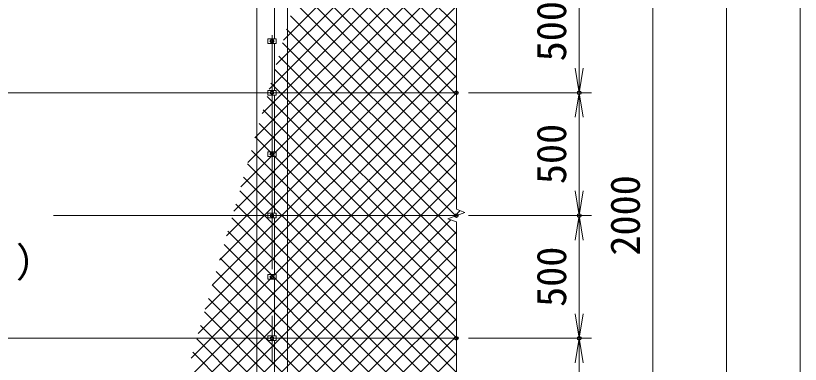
# Model space of a CAD drawing. Units: millimetres at full size. Extents: x -10500 to 10500, y -7425 to 7425.
# Drawn here: x -3557 to -364, y 69 to 1489 of the extents above; entities that cross this region are included whole.
import ezdxf
from ezdxf.enums import TextEntityAlignment as Align

# ---------------------------------------------------------------- set-up
doc = ezdxf.new("R2010")
doc.units = ezdxf.units.MM
doc.header["$LTSCALE"] = 30
doc.header["$PDMODE"] = 32
doc.header["$PDSIZE"] = 15
doc.linetypes.add('USER1', pattern=[50.8, 31.75, -6.35, 6.35, -6.35])
for name, color, linetype, lineweight in [('0-0_D-STR1', 1, 'Continuous', 18), ('0-1_D-BMK', 2, 'USER1', 13), ('0-3_D-STR3', 3, 'Continuous', 13), ('0-4_D-STR-DIM', 7, 'Continuous', 13), ('0-5_0', 7, 'Continuous', 18), ('0-7_D-STR-TXT', 7, 'Continuous', 13), ('0-8_D-STR2', 7, 'Continuous', 13)]:
    doc.layers.add(name, color=color, linetype=linetype, lineweight=lineweight)
doc.layers.add('0-6_Defpoints', color=253, linetype='Continuous')
doc.styles.add('ＭＳ ゴシック', font='')
doc.styles.get('ＭＳ ゴシック').set_extended_font_data('MS Gothic')

# ---------------------------------------------------------------- blocks, each defined once
blk = doc.blocks.new('_Open')
at = {"layer": '0-5_0'}
blk.add_line((-30, 5), (0, 0), dxfattribs=at)
blk.add_lwpolyline([(-30, -5), (0, 0), (-30, 0)], dxfattribs=at)

msp = doc.modelspace()

# ---------------------------------------------------------------- linework, layer by layer
at = {"layer": '0-0_D-STR1'}
for p, q in [((-2576.09, 1603.19), (-2576.09, -301.81)), ((-2451.09, -301.81), (-2451.09, 1603.19))]:
    msp.add_line(p, q, dxfattribs=at)
at = {"layer": '0-1_D-BMK'}
for p, q in [((-2513.59, -4114.81), (-2513.59, 2823.42)), ((-2503.59, 1385.19), (-2523.59, 1385.19)), ((-2503.59, 1175.19), (-2523.59, 1175.19)), ((-2503.59, 925.19), (-2523.59, 925.19)), ((-2503.59, 675.19), (-2523.59, 675.19)), ((-2503.59, 425.19), (-2523.59, 425.19)), ((-2503.59, 175.19), (-2523.59, 175.19))]:
    msp.add_line(p, q, dxfattribs=at)
at = {"layer": '0-3_D-STR3'}
for p, q in [((-2503.59, 1394.69), (-2503.59, 1585.69)), ((-2496.39, 1394.69), (-2530.79, 1394.69)), ((-2530.79, 1394.69), (-2530.79, 1375.69)), ((-2496.39, 1375.69), (-2530.79, 1375.69)), ((-2513.59, 1392.69), (-2520.09, 1388.94)), ((-2520.09, 1388.94), (-2520.09, 1381.43)), ((-2520.09, 1381.43), (-2513.59, 1377.68)), ((-2507.09, 1388.94), (-2513.59, 1392.69)), ((-2513.59, 1377.68), (-2507.09, 1381.43)), ((-2507.09, 1381.43), (-2507.09, 1388.94)), ((-2503.59, 1184.69), (-2503.59, 1375.69)), ((-2496.39, 1394.69), (-2496.39, 1375.69)), ((-2496.39, 1184.69), (-2530.79, 1184.69)), ((-2530.79, 1184.69), (-2530.79, 1165.69)), ((-2513.59, 1182.69), (-2520.09, 1178.94)), ((-2507.09, 1178.94), (-2513.59, 1182.69)), ((-2496.39, 1184.69), (-2496.39, 1165.69)), ((-8496.39, 1175.19), (-1763.59, 1175.19)), ((-2496.39, 1165.69), (-2530.79, 1165.69)), ((-2520.09, 1178.94), (-2520.09, 1171.43)), ((-2520.09, 1171.43), (-2513.59, 1167.68)), ((-2513.59, 1167.68), (-2507.09, 1171.43)), ((-2507.09, 1171.43), (-2507.09, 1178.94)), ((-2503.59, 934.69), (-2503.59, 1165.69)), ((-2513.59, 932.69), (-2520.09, 928.94)), ((-2520.09, 928.94), (-2520.09, 921.43)), ((-2507.09, 928.94), (-2513.59, 932.69)), ((-2507.09, 921.43), (-2507.09, 928.94)), ((-2496.39, 934.69), (-2496.39, 915.69)), ((-2496.39, 915.69), (-2530.79, 915.69)), ((-2520.09, 921.43), (-2513.59, 917.68)), ((-2513.59, 917.68), (-2507.09, 921.43)), ((-2503.59, 684.69), (-2503.59, 915.69)), ((-3402.72, 675.19), (-1763.59, 675.19)), ((-2530.79, 684.69), (-2530.79, 665.69)), ((-2496.39, 684.69), (-2530.79, 684.69)), ((-2513.59, 682.69), (-2520.09, 678.94)), ((-2520.09, 678.94), (-2520.09, 671.43)), ((-2520.09, 671.43), (-2513.59, 667.68)), ((-2507.09, 678.94), (-2513.59, 682.69)), ((-2513.59, 667.68), (-2507.09, 671.43)), ((-2507.09, 671.43), (-2507.09, 678.94)), ((-2496.39, 684.69), (-2496.39, 665.69)), ((-2496.39, 665.69), (-2530.79, 665.69)), ((-2503.59, 434.69), (-2503.59, 665.69)), ((-2496.39, 434.69), (-2530.79, 434.69)), ((-2530.79, 434.69), (-2530.79, 415.69)), ((-2496.39, 415.69), (-2530.79, 415.69)), ((-2513.59, 432.69), (-2520.09, 428.94)), ((-2520.09, 428.94), (-2520.09, 421.43)), ((-2520.09, 421.43), (-2513.59, 417.68)), ((-2507.09, 428.94), (-2513.59, 432.69)), ((-2513.59, 417.68), (-2507.09, 421.43)), ((-2507.09, 421.43), (-2507.09, 428.94)), ((-2503.59, 184.69), (-2503.59, 415.69)), ((-2496.39, 434.69), (-2496.39, 415.69)), ((-8496.39, 175.19), (-1763.59, 175.19)), ((-2496.39, 184.69), (-2530.79, 184.69)), ((-2530.79, 184.69), (-2530.79, 165.69)), ((-2496.39, 165.69), (-2530.79, 165.69)), ((-2513.59, 182.69), (-2520.09, 178.94)), ((-2520.09, 178.94), (-2520.09, 171.43)), ((-2520.09, 171.43), (-2513.59, 167.68)), ((-2507.09, 178.94), (-2513.59, 182.69)), ((-2513.59, 167.68), (-2507.09, 171.43)), ((-2507.09, 171.43), (-2507.09, 178.94)), ((-2503.59, -45.31), (-2503.59, 165.69)), ((-2496.39, 184.69), (-2496.39, 165.69))]:
    msp.add_line(p, q, dxfattribs=at)
msp.add_lwpolyline([(-2496.39, 934.69), (-2530.79, 934.69), (-2530.79, 915.69)], dxfattribs=at)
for centre in [(-2513.59, 1385.19), (-2513.59, 1175.19), (-2513.59, 925.19), (-2513.59, 675.19), (-2513.59, 425.19), (-2513.59, 175.19)]:
    msp.add_circle(centre, 6.25, dxfattribs=at)
at = {"layer": '0-4_D-STR-DIM'}
for p, q in [((-1763.59, 2149.47), (-1763.59, 700.84)), ((-1263.59, 1175.19), (-1263.59, 1675.19)), ((-963.59, 1675.19), (-963.59, -324.81)), ((-663.59, -2324.81), (-663.59, 1675.19)), ((-363.59, -3354.81), (-363.59, 1675.19)), ((-1713.59, 1175.19), (-1213.59, 1175.19)), ((-1713.59, 1175.19), (-1213.59, 1175.19)), ((-1263.59, 675.19), (-1263.59, 1175.19)), ((-1798.82, 662.36), (-1728.34, 688.01)), ((-1728.34, 688.01), (-1763.58, 700.84)), ((-1713.59, 675.19), (-1213.59, 675.19)), ((-1713.59, 675.19), (-1213.59, 675.19)), ((-1263.59, 175.19), (-1263.59, 675.19)), ((-1763.58, 649.54), (-1798.82, 662.36)), ((-1763.59, 649.54), (-1763.59, -1299.16)), ((-1713.59, 175.19), (-1213.59, 175.19)), ((-1713.59, 175.19), (-1213.59, 175.19)), ((-1263.59, -324.81), (-1263.59, 175.19))]:
    msp.add_line(p, q, dxfattribs=at)
at = {"layer": '0-6_Defpoints'}
for p in [(-1763.59, 1175.19), (-1263.59, 1175.19), (-1763.59, 675.19), (-1263.59, 675.19), (-1763.59, 175.19), (-1263.59, 175.19)]:
    msp.add_point(p, dxfattribs=at)
at = {"layer": '0-8_D-STR2'}
for p, q in [((-2640.84, 792.02), (-1763.59, 1669.28)), ((-2611.96, 891.62), (-1832.39, 1671.19)), ((-2583.07, 991.21), (-1903.1, 1671.19)), ((-2554.19, 1090.81), (-1973.81, 1671.19)), ((-2525.3, 1190.4), (-2044.52, 1671.19)), ((-2496.42, 1290), (-2115.23, 1671.19)), ((-2467.53, 1389.59), (-2185.94, 1671.19)), ((-1763.58, 1096.3), (-2338.47, 1671.19)), ((-1763.58, 1167.01), (-2267.76, 1671.19)), ((-1763.58, 1237.72), (-2197.05, 1671.19)), ((-1763.58, 1308.43), (-2126.34, 1671.19)), ((-1763.58, 1379.14), (-2055.63, 1671.19)), ((-1763.58, 1449.85), (-1984.92, 1671.19)), ((-1763.58, 1025.59), (-2391.11, 1653.11)), ((-2669.73, 692.43), (-1763.59, 1598.57)), ((-1763.58, 954.87), (-2407.01, 1598.3)), ((-1763.58, 884.16), (-2422.9, 1543.49)), ((-2698.61, 592.83), (-1763.59, 1527.86)), ((-1763.58, 813.45), (-2438.8, 1488.67)), ((-2727.5, 493.24), (-1763.58, 1457.15)), ((-1763.58, 742.74), (-2454.7, 1433.86)), ((-2756.38, 393.64), (-1763.58, 1386.44)), ((-1765.89, 674.34), (-2470.59, 1379.05)), ((-2785.27, 294.05), (-1763.58, 1315.73)), ((-1763.58, 601.32), (-2486.49, 1324.23)), ((-1763.58, 530.61), (-2502.39, 1269.42)), ((-2814.15, 194.45), (-1763.58, 1245.02)), ((-1763.58, 459.9), (-2518.28, 1214.6)), ((-2843.03, 94.85), (-1763.58, 1174.31)), ((-1763.58, 389.19), (-2534.18, 1159.79)), ((-2871.92, -4.74), (-1763.58, 1103.6)), ((-1763.58, 318.48), (-2550.08, 1104.98)), ((-2900.8, -104.34), (-1763.58, 1032.89)), ((-1763.58, 247.77), (-2565.98, 1050.16)), ((-1763.58, 177.06), (-2581.87, 995.35)), ((-2929.69, -203.93), (-1763.58, 962.18)), ((-1763.58, 106.35), (-2597.77, 940.54)), ((-2958.57, -303.53), (-1763.58, 891.47)), ((-1763.58, 35.63), (-2613.67, 885.72)), ((-1763.58, -35.08), (-2629.56, 830.91)), ((-2987.46, -403.12), (-1763.58, 820.76)), ((-1763.58, -105.79), (-2645.46, 776.1)), ((-3016.34, -502.72), (-1763.58, 750.05)), ((-1763.58, -176.5), (-2661.36, 721.28)), ((-1770.1, 672.81), (-1747.81, 695.1)), ((-3045.23, -602.31), (-1785.43, 657.49)), ((-1763.58, -247.21), (-2677.26, 666.47)), ((-3074.11, -701.91), (-1763.58, 608.63)), ((-1763.58, -317.92), (-2693.15, 611.65)), ((-1763.58, -388.63), (-2709.05, 556.84)), ((-3103, -801.5), (-1763.58, 537.92)), ((-1763.58, -459.34), (-2724.95, 502.03)), ((-3131.88, -901.1), (-1763.58, 467.21)), ((-1763.58, -530.05), (-2740.84, 447.21)), ((-3160.77, -1000.69), (-1763.58, 396.49)), ((-1763.58, -600.76), (-2756.74, 392.4)), ((-3189.65, -1100.29), (-1763.58, 325.78)), ((-1763.58, -671.47), (-2772.64, 337.59)), ((-1763.58, -742.18), (-2788.53, 282.77)), ((-3218.54, -1199.88), (-1763.58, 255.07)), ((-1763.58, -812.89), (-2804.43, 227.96)), ((-3247.42, -1299.48), (-1763.58, 184.36)), ((-1763.58, -883.6), (-2820.33, 173.15)), ((-3276.3, -1399.08), (-1763.58, 113.65)), ((-1763.58, -954.31), (-2836.23, 118.33))]:
    msp.add_line(p, q, dxfattribs=at)

# ---------------------------------------------------------------- block references
at = {"layer": '0-4_D-STR-DIM', "xscale": 3.333333, "yscale": 3.333333}
for p, rotation in [((-1263.59, 1175.19), 270), ((-1263.59, 1175.19), 90), ((-1263.59, 675.19), 270), ((-1263.59, 675.19), 90), ((-1263.59, 175.19), 270), ((-1263.59, 175.19), 90)]:
    msp.add_blockref('_Open', p, dxfattribs=dict(at, rotation=rotation))

# ---------------------------------------------------------------- texts
at = {"layer": '0-4_D-STR-DIM', "style": 'ＭＳ ゴシック'}
for s, p in [('500', (-1280.46, 1302.97)), ('500', (-1280.46, 802.97)), ('2000', (-980.46, 512.02)), ('500', (-1280.46, 302.97))]:
    msp.add_text(s, height=120.3, rotation=90, dxfattribs=at).set_placement(p, align=Align.BOTTOM_LEFT)
at = {"layer": '0-7_D-STR-TXT', "style": 'ＭＳ ゴシック'}
msp.add_text('（\u3000\u3000   \u3000\u3000）', height=120.3, dxfattribs=at).set_placement((-4622.73, 388.53), align=Align.BOTTOM_LEFT)

doc.saveas('drawing.dxf')
